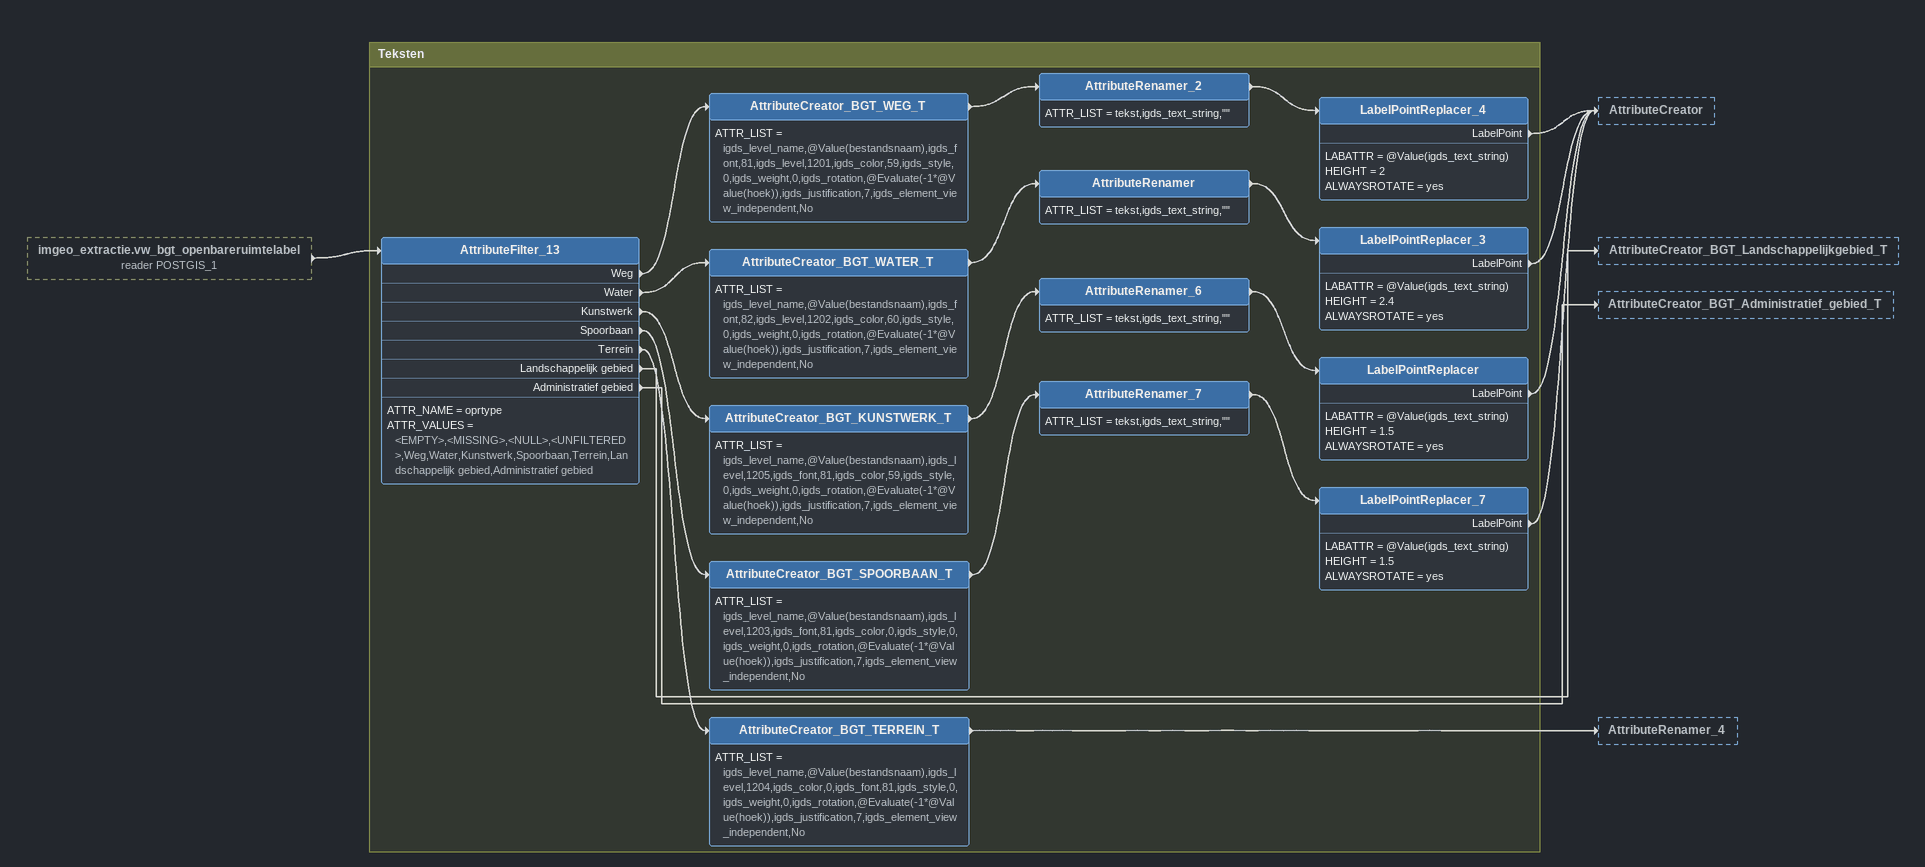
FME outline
imgeo_extractie.vw_bgt_openbareruimtelabel (reader POSTGIS_1) [outside]
    -> AttributeFilter_13

Bookmark: Teksten
AttributeFilter_13
    ATTR_NAME = oprtype
    ATTR_VALUES = <EMPTY>,<MISSING>,<NULL>,<UNFILTERED>,Weg,Water,Kunstwerk,Spoorbaan,Terrein,Landschappelijk gebied,Administratief gebied
    Weg -> AttributeCreator_BGT_WEG_T
    Water -> AttributeCreator_BGT_WATER_T
    Kunstwerk -> AttributeCreator_BGT_KUNSTWERK_T
    Spoorbaan -> AttributeCreator_BGT_SPOORBAAN_T
    Terrein -> AttributeCreator_BGT_TERREIN_T
    Landschappelijk gebied -> AttributeCreator_BGT_Landschappelijkgebied_T
    Administratief gebied -> AttributeCreator_BGT_Administratief_gebied_T
AttributeCreator_BGT_WEG_T
    ATTR_LIST = igds_level_name,@Value(bestandsnaam),igds_font,81,igds_level,1201,igds_color,59,igds_style,0,igds_weight,0,igds_rotation,@Evaluate(-1*@Value(hoek)),igds_justification,7,igds_element_view_independent,No
    -> AttributeRenamer_2
AttributeRenamer_2
    ATTR_LIST = tekst,igds_text_string,""
    -> LabelPointReplacer_4
LabelPointReplacer_4
    LABATTR = @Value(igds_text_string)
    HEIGHT = 2
    ALWAYSROTATE = yes
    LabelPoint -> AttributeCreator
AttributeCreator_BGT_WATER_T
    ATTR_LIST = igds_level_name,@Value(bestandsnaam),igds_font,82,igds_level,1202,igds_color,60,igds_style,0,igds_weight,0,igds_rotation,@Evaluate(-1*@Value(hoek)),igds_justification,7,igds_element_view_independent,No
    -> AttributeRenamer
AttributeRenamer
    ATTR_LIST = tekst,igds_text_string,""
    -> LabelPointReplacer_3
LabelPointReplacer_3
    LABATTR = @Value(igds_text_string)
    HEIGHT = 2.4
    ALWAYSROTATE = yes
    LabelPoint -> AttributeCreator
AttributeCreator_BGT_KUNSTWERK_T
    ATTR_LIST = igds_level_name,@Value(bestandsnaam),igds_level,1205,igds_font,81,igds_color,59,igds_style,0,igds_weight,0,igds_rotation,@Evaluate(-1*@Value(hoek)),igds_justification,7,igds_element_view_independent,No
    -> AttributeRenamer_6
AttributeRenamer_6
    ATTR_LIST = tekst,igds_text_string,""
    -> LabelPointReplacer
LabelPointReplacer
    LABATTR = @Value(igds_text_string)
    HEIGHT = 1.5
    ALWAYSROTATE = yes
    LabelPoint -> AttributeCreator
AttributeCreator_BGT_SPOORBAAN_T
    ATTR_LIST = igds_level_name,@Value(bestandsnaam),igds_level,1203,igds_font,81,igds_color,0,igds_style,0,igds_weight,0,igds_rotation,@Evaluate(-1*@Value(hoek)),igds_justification,7,igds_element_view_independent,No
    -> AttributeRenamer_7
AttributeRenamer_7
    ATTR_LIST = tekst,igds_text_string,""
    -> LabelPointReplacer_7
LabelPointReplacer_7
    LABATTR = @Value(igds_text_string)
    HEIGHT = 1.5
    ALWAYSROTATE = yes
    LabelPoint -> AttributeCreator
AttributeCreator_BGT_TERREIN_T
    ATTR_LIST = igds_level_name,@Value(bestandsnaam),igds_level,1204,igds_color,0,igds_font,81,igds_style,0,igds_weight,0,igds_rotation,@Evaluate(-1*@Value(hoek)),igds_justification,7,igds_element_view_independent,No
    -> AttributeRenamer_4
